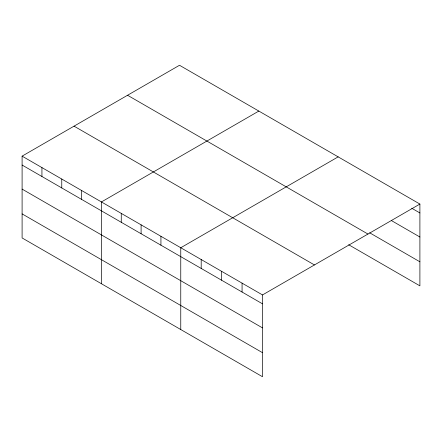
<?xml version="1.0" encoding="UTF-8"?>
<svg xmlns="http://www.w3.org/2000/svg" width="442" height="442" viewBox="0 0 442 442"><rect width="100%" height="100%" fill="white"/><g stroke="black" fill="none" stroke-linecap="round" stroke-linejoin="round"><path stroke-width="0.66" d="M22.1 156.142L262.498 294.936L262.498 376.733L22.1 237.94L22.1 156.142L179.502 65.267L419.9 204.06L419.9 285.858L348.672 244.735M258.835 111.069L101.433 201.944L101.433 283.742M338.163 156.871L180.761 247.747L180.761 329.544M262.498 294.936L419.9 204.06M411.729 208.237L419.9 212.956M391.292 220.497L419.9 237.017M369.689 232.812L419.9 261.802M127.561 95.257L367.959 234.05M74.041 126.152L314.439 264.946M22.1 165.043L262.498 303.831M22.1 189.099L262.498 327.892M22.1 213.884L262.498 352.677M242.067 283.14L242.067 292.035M221.63 271.338L221.63 280.239M201.198 259.542L201.198 268.443M160.932 236.293L160.932 245.194M141.097 224.845L141.097 233.741M121.263 213.392L121.263 222.293M81.599 190.496L81.599 199.392M61.764 179.043L61.764 187.944M41.935 167.595L41.935 176.491"/></g></svg>
